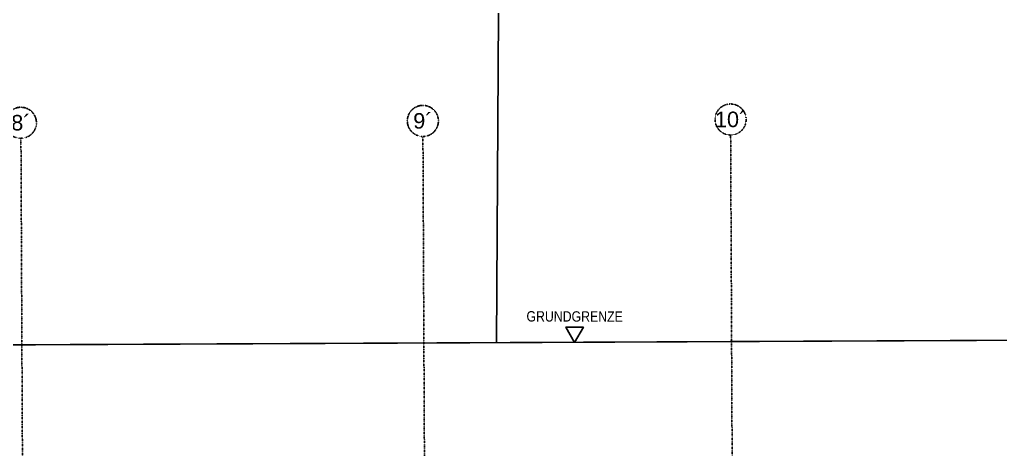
# Model space of a CAD drawing. Header units: millimetres. Extents: x -378801 to -302223, y -36469 to 154078.
# Drawn here: x -339168 to -329701, y 37007 to 41157 of the extents above; entities that cross this region are included whole.
import ezdxf
from ezdxf.enums import TextEntityAlignment as Align

# ---------------------------------------------------------------- set-up
doc = ezdxf.new("R2010")
doc.units = ezdxf.units.MM
doc.linetypes.add('STRICHPUNKT', pattern=[1, 0.5, -0.25, 0, -0.25])
doc.layers.add('02-AXO-G00-L01-M0', color=8, linetype='STRICHPUNKT')
doc.layers.add('09-FIL-G00-L01-BLAU', color=161, linetype='Continuous')
doc.layers.add('09-VER-G00-L01-GRUNDSTÜCKSGRENZE', color=161, linetype='Continuous', lineweight=25)
doc.styles.add('ARIAL', font='arial.ttf', dxfattribs={"width": 0.85})
doc.styles.get("Standard").update_dxf_attribs({"font": 'arial.ttf'})

# ---------------------------------------------------------------- blocks, each defined once
blk = doc.blocks.new('01-HK3')
blk.add_lwpolyline([(0, 0), (0.0423, 0.0732), (-0.0423, 0.0732)], close=True)
at = {"color": 0, "style": 'ARIAL', "width": 0.85}
blk.add_attdef('HEIGHT', text='', height=0.05, dxfattribs=at).set_placement((0, 0.35), align=Align.TOP_CENTER)

msp = doc.modelspace()

# ---------------------------------------------------------------- linework, layer by layer
at = {"layer": '02-AXO-G00-L01-M0', "color": 251, "true_color": 0x636466}
for points in [[(-332210.7254, 19642.8634), (-332304.8879, 40042.6461)], [(-339060.6524, 19611.2451), (-339154.8149, 40011.0278)], [(-335195.4644, 22829.1203), (-335274.8563, 40028.9371)]]:
    msp.add_lwpolyline(points, dxfattribs=at)
for centre in [(-335275.5486, 40178.9312), (-332305.5803, 40192.6401), (-339155.5073, 40161.0218)]:
    msp.add_circle(centre, 150, dxfattribs=at)
at = {"layer": '09-VER-G00-L01-GRUNDSTÜCKSGRENZE', "color": 251, "ltscale": 0.2, "true_color": 0x636466}
msp.add_line((-346703.7721, 37981.5509), (-324341.1847, 38084.7734), dxfattribs=at)
msp.add_lwpolyline([(-334566.3247, 38037.5756), (-334482.7617, 51821.5951)], dxfattribs=at)
at = {"layer": '09-VER-G00-L01-GRUNDSTÜCKSGRENZE', "color": 251, "true_color": 0x636466}
msp.add_lwpolyline([(-307072.8328, -10354.6125), (-318236.149, -10251.1178), (-334731.7398, -10082.8632), (-334703.1183, 19861.2842), (-361621.0021, 19752.8197), (-361750.9984, 19753.2061), (-361702.9463, 35921.0335), (-361697.2627, 37833.3866), (-346703.7721, 37981.5509), (-324341.1847, 38084.7734), (-324420.1038, 19902.0663), (-324285.8875, 19903.26), (-307137.4969, 19972.3587)], close=True, dxfattribs=at)

# ---------------------------------------------------------------- block references
at = {"layer": '09-FIL-G00-L01-BLAU', "color": 251, "true_color": 0x636466}
ref = msp.add_blockref('01-HK3', (-333811.2655, 38040.8829), dxfattribs=dict(at, xscale=-2000.000000016163, yscale=2000.000000025194, zscale=2000.000000000001, rotation=359.8297128753402))
ref.add_attrib('HEIGHT', 'GRUNDGRENZE', dxfattribs={"layer": '0', "color": 0, "extrusion": (0, 0, -1), "height": 100, "rotation": 0.17028712, "style": 'ARIAL', "text_generation_flag": 2, "width": 0.85}).set_placement((333810.3738, 38340.8815), align=Align.TOP_CENTER)

# ---------------------------------------------------------------- texts
at = {"layer": '02-AXO-G00-L01-M0', "color": 251, "true_color": 0x636466, "char_height": 150, "width": 246.7, "attachment_point": 5, "rotation": 0.2645129}
for s, insert in [('{\\fArial|b0|i0|c0|p34;8´}', (-339155.5073, 40161.0218)), ('{\\fArial|b0|i0|c0|p34;9´}', (-335275.5486, 40178.9312)), ('{\\fArial|b0|i0|c0|p34;10´}', (-332305.5803, 40192.6401))]:
    msp.add_mtext(s, dxfattribs=dict(at, insert=insert))

doc.saveas('drawing.dxf')
